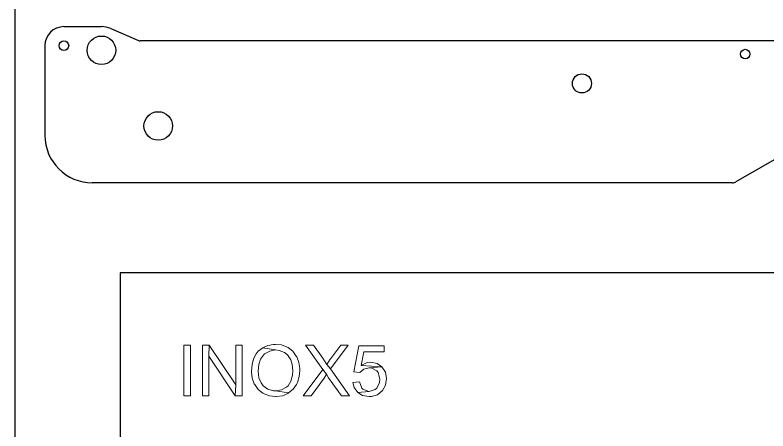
# Model space of a CAD drawing. Header units: millimetres. Extents: x 977 to 12288, y -94 to 5752.
# Drawn here: x 4496 to 5292, y 3003 to 3443 of the extents above; entities that cross this region are included whole.
import ezdxf

# ---------------------------------------------------------------- set-up
doc = ezdxf.new("R2010")
doc.units = ezdxf.units.MM

msp = doc.modelspace()

# ---------------------------------------------------------------- linework, layer by layer
at = {"color": 7, "linetype": 'Continuous', "lineweight": 25}
for p, q in [((4547.76173984, 3430.48737294), (4587.45768475, 3430.48737294)), ((4597.34192113, 3428.45042742), (4626.70052777, 3415.81328422)), ((5539.27734486, 3415.48737294), (4628.28200559, 3415.48737294)), ((4527.68433652, 3410.40996962), (4527.68433652, 3315.48737294)), ((5358.13717667, 3324.14762698), (5258.15899195, 3266.42519511)), ((5254.65899195, 3265.48737294), (4577.68433652, 3265.48737294))]:
    msp.add_line(p, q, dxfattribs=at)
for points in [[(4496.10751539, 2726.24700871), (4496.10751539, 4334.52942041), (5797.54761284, 4334.52942041)], [(6533.5600412, 3170.42999441), (4607.38514979, 3170.42999441), (4607.38514979, 1690.85961033)]]:
    msp.add_lwpolyline(points)
at = {"color": 0, "lineweight": 0}
for points in [[(4674.70224456, 3040.31333397), (4674.70224456, 3093.90024696), (4681.75315416, 3093.90024696), (4681.75315416, 3040.31333397), (4674.70224456, 3040.31333397)], [(4701.21366467, 3093.90024696), (4694.16275507, 3093.90024696), (4694.16275507, 3040.31333397), (4700.93162828, 3040.31333397), (4700.93162828, 3082.33675521)], [(4701.21366467, 3093.90024696), (4700.93162828, 3082.33675521), (4728.85323031, 3040.31333397), (4729.41730308, 3051.87682572)], [(4736.1861763, 3093.90024696), (4729.41730308, 3093.90024696), (4729.41730308, 3051.87682572), (4728.85323031, 3040.31333397), (4736.1861763, 3040.31333397)], [(4757.90297788, 3091.07988311), (4753.10835935, 3087.41341012), (4750.85206828, 3084.59304628), (4748.03170444, 3079.51639136), (4746.62152252, 3073.31159091), (4746.05744975, 3066.54271769), (4746.05744975, 3065.41457216), (4746.9035589, 3058.92773532), (4748.87781359, 3053.00497126), (4749.44188636, 3052.1588621), (4753.10835935, 3047.08220719), (4757.90297788, 3043.13369781), (4759.3131598, 3042.28758866), (4764.95388748, 3040.31333397), (4771.44072432, 3039.46722482), (4772.28683347, 3039.46722482), (4778.77367031, 3040.31333397), (4784.41439799, 3042.85166143), (4785.26050714, 3043.41573419), (4771.44072432, 3045.67202527), (4769.18443325, 3045.67202527), (4763.26166918, 3047.36424357), (4758.46705065, 3051.03071657), (4756.21075958, 3054.13311679), (4753.9544685, 3059.49180809), (4753.10835935, 3066.26068131), (4753.9544685, 3073.5936273), (4755.64668681, 3079.23435498), (4758.74908703, 3083.46490074), (4759.87723257, 3084.87508266), (4765.51796025, 3087.6954465), (4771.44072432, 3088.82359204)], [(4771.44072432, 3094.74635611), (4769.46646963, 3094.74635611), (4763.26166918, 3093.61821057), (4757.90297788, 3091.07988311), (4771.44072432, 3088.82359204), (4775.3892337, 3088.25951927), (4781.02996138, 3086.0032282), (4784.13236161, 3083.74693713), (4787.51679822, 3078.38824583), (4789.20901652, 3073.5936273), (4789.77308929, 3067.10679046), (4789.4910529, 3062.03013555), (4787.7988346, 3055.8253351), (4784.69643437, 3051.03071657), (4783.00421607, 3049.62053465), (4777.64552477, 3046.51813442), (4771.44072432, 3045.67202527), (4785.26050714, 3043.41573419), (4790.05512567, 3047.36424357), (4793.72159867, 3052.44089849), (4794.8497442, 3054.41515318), (4796.54196251, 3060.61995363), (4797.10603528, 3067.10679046), (4797.10603528, 3069.36308154), (4795.97788974, 3075.56788199), (4794.00363505, 3081.49064605), (4793.43956228, 3082.33675521), (4789.77308929, 3087.41341012), (4784.97847076, 3091.3619195), (4783.85032522, 3091.92599227), (4777.92756115, 3094.18228334)], [(4811.48989087, 3093.90024696), (4803.31083573, 3093.90024696), (4821.36116431, 3068.234936), (4825.30967369, 3063.15828108), (4827.56596476, 3059.49180809), (4841.1037112, 3040.31333397), (4849.84683911, 3040.31333397), (4829.54021945, 3068.79900877), (4825.59171007, 3073.5936273), (4825.02763731, 3074.43973645), (4821.36116431, 3080.08046413)], [(4848.15462081, 3093.90024696), (4840.53963843, 3093.90024696), (4829.82225584, 3079.79842775), (4829.25818307, 3078.9523186), (4825.59171007, 3073.5936273), (4829.54021945, 3068.79900877)], [(4886.22953266, 3093.0541378), (4859.71811256, 3093.0541378), (4854.35942126, 3065.69660854), (4860.56422171, 3064.85049939), (4864.79476747, 3068.51697238), (4870.43549515, 3069.9271543), (4883.97324159, 3071.05529984), (4861.97440363, 3072.46548176), (4864.79476747, 3086.84933735), (4886.22953266, 3086.84933735)], [(4872.12771346, 3075.84991837), (4868.46124046, 3075.56788199), (4861.97440363, 3072.46548176), (4883.97324159, 3071.05529984), (4878.89658668, 3074.43973645)], [(4821.36116431, 3068.234936), (4800.77250827, 3040.31333397), (4809.23359979, 3040.31333397), (4822.77134623, 3058.92773532), (4825.30967369, 3063.15828108)], [(4883.97324159, 3071.05529984), (4870.43549515, 3069.9271543), (4872.69178623, 3069.9271543), (4878.61455029, 3066.82475408), (4880.02473221, 3064.85049939), (4881.71695052, 3058.08162617), (4881.43491413, 3054.41515318), (4878.61455029, 3048.49238911), (4876.92233199, 3047.08220719), (4870.43549515, 3044.82591612), (4858.58996702, 3043.69777058), (4863.38458555, 3040.59537035), (4870.43549515, 3039.46722482), (4872.97382261, 3039.46722482), (4879.46065945, 3041.44147951), (4884.53731436, 3045.95406165), (4887.63971459, 3051.59478933), (4888.76786012, 3058.64569894), (4887.63971459, 3065.41457216)], [(4860.28218532, 3054.97922594), (4853.23127572, 3054.41515318), (4854.64145764, 3049.05646188), (4858.58996702, 3043.69777058), (4870.43549515, 3044.82591612), (4870.15345877, 3044.82591612), (4863.66662193, 3047.36424357), (4862.82051278, 3048.49238911)]]:
    msp.add_lwpolyline(points, close=True, dxfattribs=at)
at = {"color": 7, "linetype": 'Continuous', "lineweight": 25}
for centre, radius in [((4547.76173984, 3410.40996962), 5.05), ((4587.45768475, 3405.48737294), 15.1), ((5268.09020722, 3401.48737294), 5.05), ((5095.45768475, 3370.48737294), 10.1), ((4647.45768475, 3325.48737294), 15.1)]:
    msp.add_circle(centre, radius, dxfattribs=at)
for centre, radius, start, end in [((4547.76173984, 3410.40996962), 20.07740332, 90, 180), ((4587.45768475, 3405.48737294), 25, 66.7109819764, 90), ((4628.28200559, 3419.48737294), 4, 246.7109819764, 270), ((4577.68433652, 3315.48737294), 50, 180, 270), ((5254.65899195, 3272.48737294), 7, 270, 300)]:
    msp.add_arc(centre, radius, start, end, dxfattribs=at)

doc.saveas('drawing.dxf')
